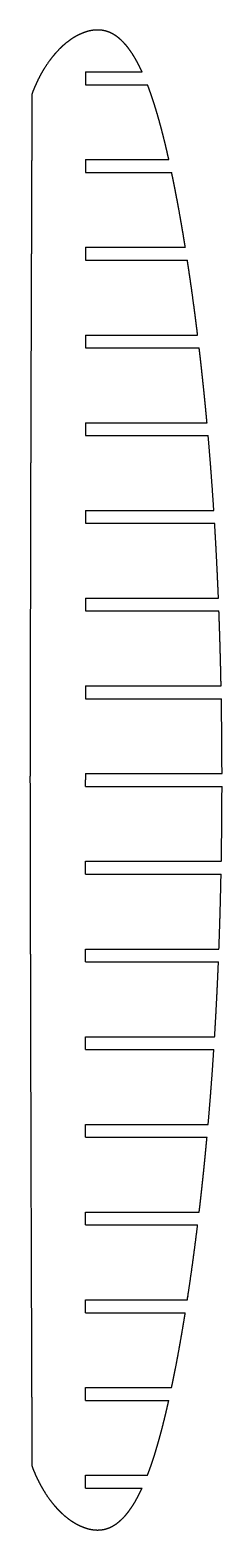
# Model space of a CAD drawing. Header units: metres. Extents: x 20 to 77, y -222 to 222.
import ezdxf

# ---------------------------------------------------------------- set-up
doc = ezdxf.new("R2010")
doc.units = ezdxf.units.M

msp = doc.modelspace()

# ---------------------------------------------------------------- linework, layer by layer
for p, q in [((36.09, 209.9, 1575), (52.87, 209.9, 1575)), ((36.09, 206.1, 1575), (54.47, 206.1, 1575)), ((36.09, 183.9, 1575), (60.79, 183.9, 1575)), ((36.09, 180.1, 1575), (61.61, 180.1, 1575)), ((36.09, 157.9, 1575), (65.68, 157.9, 1575)), ((36.09, 154.1, 1575), (66.27, 154.1, 1575)), ((36.09, 131.9, 1575), (69.33, 131.9, 1575)), ((36.09, 128.1, 1575), (69.78, 128.1, 1575)), ((36.09, 105.9, 1575), (72.11, 105.9, 1575)), ((36.09, 102.1, 1575), (72.45, 102.1, 1575)), ((36.09, 79.9, 1575), (74.13, 79.9, 1575)), ((36.09, 76.1, 1575), (74.37, 76.1, 1575)), ((36.09, 53.9, 1575), (75.5, 53.9, 1575)), ((36.09, 50.1, 1575), (75.64, 50.1, 1575)), ((36.09, 27.9, 1575), (76.28, 27.9, 1575)), ((36.09, 24.1, 1575), (76.35, 24.1, 1575)), ((36.09, 1.9, 1575), (76.55, 1.9, 1575)), ((36.09, -1.9, 1575), (76.55, -1.9, 1575)), ((36.09, -24.1, 1575), (76.35, -24.1, 1575)), ((36.09, -27.9, 1575), (76.28, -27.9, 1575)), ((36.09, -50.1, 1575), (75.65, -50.1, 1575)), ((36.09, -53.9, 1575), (75.5, -53.9, 1575)), ((36.09, -76.1, 1575), (74.37, -76.1, 1575)), ((36.09, -79.9, 1575), (74.13, -79.9, 1575)), ((36.09, -102.1, 1575), (72.45, -102.1, 1575)), ((36.09, -105.9, 1575), (72.11, -105.9, 1575)), ((36.09, -128.1, 1575), (69.78, -128.1, 1575)), ((36.09, -131.9, 1575), (69.33, -131.9, 1575)), ((36.09, -154.1, 1575), (66.27, -154.1, 1575)), ((36.09, -157.9, 1575), (65.67, -157.9, 1575)), ((36.09, -180.1, 1575), (61.6, -180.1, 1575)), ((36.09, -183.9, 1575), (60.78, -183.9, 1575)), ((36.09, -206.1, 1575), (54.46, -206.1, 1575)), ((36.09, -209.9, 1575), (52.86, -209.9, 1575))]:
    msp.add_line(p, q)
for points, knots in [([(52.87, 209.9, 1575), (52.81, 210.02, 1575), (52.75, 210.15, 1575), (52.7, 210.27, 1575), (52.64, 210.39, 1575), (52.58, 210.52, 1575), (52.52, 210.64, 1575), (52.46, 210.76, 1575), (52.11, 211.49, 1575), (51.81, 212.1, 1575), (51.49, 212.69, 1575), (51.17, 213.29, 1575), (50.83, 213.87, 1575), (50.48, 214.45, 1575), (50.12, 215.02, 1575), (49.45, 216.03, 1575), (49.14, 216.47, 1575), (48.82, 216.9, 1575), (48.5, 217.32, 1575), (48.16, 217.74, 1575), (47.8, 218.14, 1575), (47.44, 218.53, 1575), (46.71, 219.26, 1575), (46.34, 219.6, 1575), (45.97, 219.93, 1575), (45.58, 220.24, 1575), (45.17, 220.53, 1575), (44.76, 220.81, 1575), (44.33, 221.06, 1575), (43.6, 221.43, 1575), (43.31, 221.56, 1575), (43.02, 221.69, 1575), (42.72, 221.8, 1575), (42.42, 221.9, 1575), (42.12, 221.99, 1575), (41.81, 222.06, 1575), (41.07, 222.21, 1575), (40.64, 222.28, 1575), (40.2, 222.32, 1575), (39.76, 222.33, 1575), (39.32, 222.32, 1575), (38.89, 222.29, 1575), (38.45, 222.24, 1575), (37.88, 222.15, 1575), (37.74, 222.13, 1575), (37.61, 222.1, 1575), (37.47, 222.07, 1575), (37.33, 222.04, 1575), (37.2, 222.01, 1575), (37.06, 221.98, 1575), (36.77, 221.9, 1575), (36.61, 221.86, 1575), (36.45, 221.81, 1575), (36.3, 221.76, 1575), (36.14, 221.71, 1575), (35.99, 221.66, 1575), (35.83, 221.61, 1575), (34.98, 221.3, 1575), (34.29, 221.01, 1575), (33.62, 220.68, 1575), (32.97, 220.32, 1575), (32.34, 219.94, 1575), (31.72, 219.52, 1575), (31.12, 219.08, 1575), (29.69, 217.95, 1575), (28.88, 217.23, 1575), (28.11, 216.48, 1575), (27.37, 215.68, 1575), (26.67, 214.86, 1575), (25.99, 214.02, 1575), (25.35, 213.15, 1575), (24.04, 211.22, 1575), (23.37, 210.16, 1575), (22.75, 209.07, 1575), (22.17, 207.96, 1575), (21.62, 206.84, 1575), (21.11, 205.69, 1575), (20.64, 204.53, 1575), (20.2, 203.36, 1575)], [0, 0, 0, 0, 0, 0, 0, 0, 0, 0.023161, 0.023161, 0.023161, 0.023161, 0.023161, 0.023161, 0.023161, 0.138303, 0.138303, 0.138303, 0.138303, 0.138303, 0.138303, 0.138303, 0.229522, 0.229522, 0.229522, 0.229522, 0.229522, 0.229522, 0.229522, 0.314432, 0.314432, 0.314432, 0.314432, 0.314432, 0.314432, 0.314432, 0.368528, 0.368528, 0.368528, 0.368528, 0.368528, 0.368528, 0.368528, 0.443094, 0.443094, 0.443094, 0.443094, 0.443094, 0.443094, 0.443094, 0.466859, 0.466859, 0.466859, 0.466859, 0.466859, 0.466859, 0.466859, 0.494018, 0.494018, 0.494018, 0.494018, 0.494018, 0.494018, 0.494018, 0.616282, 0.616282, 0.616282, 0.616282, 0.616282, 0.616282, 0.616282, 0.794092, 0.794092, 0.794092, 0.794092, 0.794092, 0.794092, 0.794092, 1, 1, 1, 1, 1, 1, 1, 1, 1]), ([(60.79, 183.9, 1575), (60.43, 185.51, 1575), (60.06, 187.12, 1575), (59.68, 188.72, 1575), (59.29, 190.33, 1575), (58.88, 191.93, 1575), (58.46, 193.52, 1575), (58.02, 195.11, 1575), (57.42, 197.22, 1575), (57.27, 197.73, 1575), (57.12, 198.23, 1575), (56.98, 198.73, 1575), (56.83, 199.22, 1575), (56.68, 199.7, 1575), (56.53, 200.18, 1575), (56.27, 200.99, 1575), (56.16, 201.33, 1575), (56.05, 201.67, 1575), (55.93, 202.01, 1575), (55.82, 202.35, 1575), (55.71, 202.69, 1575), (55.59, 203.03, 1575), (55.35, 203.71, 1575), (55.23, 204.05, 1575), (55.11, 204.39, 1575), (54.98, 204.74, 1575), (54.86, 205.08, 1575), (54.73, 205.42, 1575), (54.6, 205.76, 1575), (54.47, 206.1, 1575)], [0, 0, 0, 0, 0, 0, 0, 0, 0, 0.554651, 0.554651, 0.554651, 0.554651, 0.554651, 0.554651, 0.554651, 0.735534, 0.735534, 0.735534, 0.735534, 0.735534, 0.735534, 0.735534, 0.86649, 0.86649, 0.86649, 0.86649, 0.86649, 0.86649, 0.86649, 1, 1, 1, 1, 1, 1, 1, 1, 1]), ([(20.2, 203.36, 1575), (20.2, 203.36, 1575), (20.2, 203.36, 1575), (20.2, 203.36, 1575), (20.2, 203.36, 1575), (20.2, 203.36, 1575), (20.2, 203.35, 1575), (20.2, 203.36, 1575), (20.2, 203.34, 1575), (20.2, 203.33, 1575), (20.2, 203.31, 1575), (20.2, 203.3, 1575), (20.2, 203.28, 1575), (20.2, 203.26, 1575), (20.2, 203.25, 1575), (20.2, 203.2, 1575), (20.2, 203.18, 1575), (20.2, 203.14, 1575), (20.2, 203.11, 1575), (20.2, 203.07, 1575), (20.2, 203.03, 1575), (20.2, 202.98, 1575), (20.2, 202.87, 1575), (20.2, 202.81, 1575), (20.2, 202.75, 1575), (20.2, 202.68, 1575), (20.2, 202.61, 1575), (20.2, 202.53, 1575), (20.2, 202.44, 1575), (20.2, 202.2, 1575), (20.2, 202.06, 1575), (20.2, 201.92, 1575), (20.2, 201.77, 1575), (20.19, 201.63, 1575), (20.19, 201.49, 1575), (20.19, 201.34, 1575), (20.19, 200.96, 1575), (20.19, 200.71, 1575), (20.19, 200.47, 1575), (20.19, 200.23, 1575), (20.19, 199.99, 1575), (20.19, 199.74, 1575), (20.19, 199.5, 1575), (20.18, 198.75, 1575), (20.18, 198.25, 1575), (20.18, 197.74, 1575), (20.18, 197.24, 1575), (20.18, 196.73, 1575), (20.17, 196.23, 1575), (20.17, 195.72, 1575), (20.17, 194.22, 1575), (20.16, 193.22, 1575), (20.16, 192.23, 1575), (20.16, 191.23, 1575), (20.15, 190.23, 1575), (20.15, 189.24, 1575), (20.15, 188.24, 1575), (20.14, 186.6, 1575), (20.14, 185.95, 1575), (20.13, 185.3, 1575), (20.13, 184.65, 1575), (20.13, 184.01, 1575), (20.13, 183.36, 1575), (20.12, 182.71, 1575), (20.12, 181.36, 1575), (20.12, 180.64, 1575), (20.11, 179.91, 1575), (20.11, 179.16, 1575), (20.11, 178.4, 1575), (20.11, 177.62, 1575), (20.1, 176.83, 1575), (20.09, 173.48, 1575), (20.08, 170.94, 1575), (20.07, 168.4, 1575), (20.06, 165.86, 1575), (20.05, 163.31, 1575), (20.04, 160.77, 1575), (20.04, 158.23, 1575), (20.01, 152.06, 1575), (20, 148.44, 1575), (19.99, 144.81, 1575), (19.98, 141.19, 1575), (19.96, 137.56, 1575), (19.95, 133.94, 1575), (19.94, 130.31, 1575), (19.92, 124.17, 1575), (19.91, 121.66, 1575), (19.91, 119.15, 1575), (19.9, 116.64, 1575), (19.89, 114.13, 1575), (19.88, 111.62, 1575), (19.88, 109.11, 1575), (19.86, 105.18, 1575), (19.86, 103.76, 1575), (19.86, 102.34, 1575), (19.85, 100.91, 1575), (19.85, 99.49, 1575), (19.84, 98.07, 1575), (19.84, 96.65, 1575), (19.82, 90.9, 1575), (19.81, 86.58, 1575), (19.8, 82.26, 1575), (19.79, 77.93, 1575), (19.78, 73.61, 1575), (19.77, 69.29, 1575), (19.76, 64.97, 1575), (19.75, 57.5, 1575), (19.74, 54.35, 1575), (19.73, 51.19, 1575), (19.73, 48.04, 1575), (19.72, 44.89, 1575), (19.71, 41.74, 1575), (19.71, 38.59, 1575), (19.7, 33.57, 1575), (19.69, 31.69, 1575), (19.69, 29.81, 1575), (19.69, 27.94, 1575), (19.68, 26.06, 1575), (19.68, 24.19, 1575), (19.67, 22.31, 1575), (19.67, 19.81, 1575), (19.67, 19.18, 1575), (19.67, 18.55, 1575), (19.67, 17.92, 1575), (19.67, 17.29, 1575), (19.66, 16.66, 1575), (19.66, 16.03, 1575), (19.66, 14.83, 1575), (19.66, 14.27, 1575), (19.66, 13.73, 1575), (19.66, 13.21, 1575), (19.66, 12.7, 1575), (19.66, 12.2, 1575), (19.65, 11.72, 1575), (19.65, 10.57, 1575), (19.65, 9.88, 1575), (19.65, 9.19, 1575), (19.65, 8.49, 1575), (19.65, 7.8, 1575), (19.65, 7.11, 1575), (19.64, 6.42, 1575), (19.64, 5.37, 1575), (19.64, 5.01, 1575), (19.64, 4.65, 1575), (19.64, 4.29, 1575), (19.64, 3.94, 1575), (19.64, 3.58, 1575), (19.64, 3.22, 1575), (19.64, 2.69, 1575), (19.64, 2.53, 1575), (19.64, 2.36, 1575), (19.64, 2.2, 1575), (19.64, 2.03, 1575), (19.64, 1.86, 1575), (19.64, 1.7, 1575), (19.64, 1.43, 1575), (19.64, 1.32, 1575), (19.64, 1.22, 1575), (19.63, 1.11, 1575), (19.63, 1.01, 1575), (19.63, 0.9, 1575), (19.63, 0.8, 1575), (19.63, 0.64, 1575), (19.63, 0.58, 1575), (19.63, 0.52, 1575), (19.63, 0.46, 1575), (19.63, 0.41, 1575), (19.63, 0.35, 1575), (19.63, 0.29, 1575), (19.63, 0.21, 1575), (19.63, 0.18, 1575), (19.63, 0.15, 1575), (19.63, 0.13, 1575), (19.63, 0.1, 1575), (19.63, 0.08, 1575), (19.63, 0.05, 1575), (19.63, 0.03, 1575), (19.63, 0.02, 1575), (19.63, 0.01, 1575), (19.63, 0.01, 1575), (19.63, 0, 1575), (19.63, 0, 1575), (19.63, 0, 1575), (19.63, 0, 1575), (19.63, 0, 1575), (19.63, 0, 1575), (19.63, 0, 1575), (19.63, 0, 1575), (19.63, 0, 1575), (19.63, -0.01, 1575), (19.63, -0.02, 1575), (19.63, -0.03, 1575), (19.63, -0.05, 1575), (19.63, -0.06, 1575), (19.63, -0.08, 1575), (19.63, -0.1, 1575), (19.63, -0.12, 1575), (19.63, -0.15, 1575), (19.63, -0.16, 1575), (19.63, -0.18, 1575), (19.63, -0.2, 1575), (19.63, -0.22, 1575), (19.63, -0.24, 1575), (19.63, -0.26, 1575), (19.63, -0.3, 1575), (19.63, -0.33, 1575), (19.63, -0.36, 1575), (19.63, -0.38, 1575), (19.63, -0.41, 1575), (19.63, -0.44, 1575), (19.63, -0.48, 1575), (19.63, -0.57, 1575), (19.63, -0.62, 1575), (19.63, -0.69, 1575), (19.63, -0.75, 1575), (19.63, -0.83, 1575), (19.63, -0.91, 1575), (19.63, -0.99, 1575), (19.64, -1.18, 1575), (19.64, -1.28, 1575), (19.64, -1.39, 1575), (19.64, -1.51, 1575), (19.64, -1.63, 1575), (19.64, -1.77, 1575), (19.64, -1.91, 1575), (19.64, -2.31, 1575), (19.64, -2.57, 1575), (19.64, -2.82, 1575), (19.64, -3.08, 1575), (19.64, -3.33, 1575), (19.64, -3.59, 1575), (19.64, -3.85, 1575), (19.64, -4.61, 1575), (19.64, -5.11, 1575), (19.64, -5.62, 1575), (19.64, -6.12, 1575), (19.65, -6.63, 1575), (19.65, -7.13, 1575), (19.65, -7.64, 1575), (19.65, -9.14, 1575), (19.65, -10.13, 1575), (19.65, -11.13, 1575), (19.66, -12.12, 1575), (19.66, -13.12, 1575), (19.66, -14.11, 1575), (19.66, -15.11, 1575), (19.66, -16.75, 1575), (19.67, -17.4, 1575), (19.67, -18.04, 1575), (19.67, -18.69, 1575), (19.67, -19.34, 1575), (19.67, -19.99, 1575), (19.67, -20.63, 1575), (19.67, -21.98, 1575), (19.68, -22.7, 1575), (19.68, -23.43, 1575), (19.68, -24.18, 1575), (19.68, -24.94, 1575), (19.68, -25.72, 1575), (19.68, -26.51, 1575), (19.69, -29.86, 1575), (19.69, -32.4, 1575), (19.7, -34.94, 1575), (19.7, -37.48, 1575), (19.71, -40.02, 1575), (19.71, -42.55, 1575), (19.72, -45.09, 1575), (19.73, -51.26, 1575), (19.74, -54.88, 1575), (19.75, -58.51, 1575), (19.76, -62.13, 1575), (19.76, -65.75, 1575), (19.77, -69.38, 1575), (19.78, -73, 1575), (19.8, -79.24, 1575), (19.8, -81.85, 1575), (19.81, -84.46, 1575), (19.81, -87.07, 1575), (19.82, -89.68, 1575), (19.83, -92.29, 1575), (19.84, -94.9, 1575), (19.85, -98.93, 1575), (19.85, -100.36, 1575), (19.85, -101.78, 1575), (19.86, -103.2, 1575), (19.86, -104.63, 1575), (19.87, -106.05, 1575), (19.87, -107.47, 1575), (19.89, -113.12, 1575), (19.9, -117.34, 1575), (19.91, -121.56, 1575), (19.93, -125.78, 1575), (19.94, -130, 1575), (19.95, -134.23, 1575), (19.97, -138.45, 1575), (19.99, -145.82, 1575), (20, -148.98, 1575), (20.01, -152.13, 1575), (20.02, -155.28, 1575), (20.04, -158.43, 1575), (20.05, -161.59, 1575), (20.06, -164.74, 1575), (20.08, -169.77, 1575), (20.08, -171.64, 1575), (20.09, -173.52, 1575), (20.1, -175.4, 1575), (20.1, -177.28, 1575), (20.11, -179.15, 1575), (20.12, -181.03, 1575), (20.13, -183.54, 1575), (20.13, -184.17, 1575), (20.13, -184.8, 1575), (20.13, -185.43, 1575), (20.14, -186.06, 1575), (20.14, -186.69, 1575), (20.14, -187.32, 1575), (20.15, -188.52, 1575), (20.15, -189.08, 1575), (20.15, -189.62, 1575), (20.15, -190.14, 1575), (20.15, -190.65, 1575), (20.16, -191.15, 1575), (20.16, -191.63, 1575), (20.16, -192.78, 1575), (20.16, -193.48, 1575), (20.17, -194.17, 1575), (20.17, -194.86, 1575), (20.17, -195.55, 1575), (20.17, -196.24, 1575), (20.18, -196.94, 1575), (20.18, -197.99, 1575), (20.18, -198.35, 1575), (20.18, -198.7, 1575), (20.19, -199.06, 1575), (20.19, -199.42, 1575), (20.19, -199.78, 1575), (20.19, -200.14, 1575), (20.19, -200.67, 1575), (20.19, -200.83, 1575), (20.19, -201, 1575), (20.19, -201.16, 1575), (20.19, -201.33, 1575), (20.19, -201.5, 1575), (20.2, -201.66, 1575), (20.2, -201.93, 1575), (20.2, -202.04, 1575), (20.2, -202.14, 1575), (20.2, -202.25, 1575), (20.2, -202.35, 1575), (20.2, -202.46, 1575), (20.2, -202.56, 1575), (20.2, -202.73, 1575), (20.2, -202.78, 1575), (20.2, -202.84, 1575), (20.2, -202.9, 1575), (20.2, -202.96, 1575), (20.2, -203.01, 1575), (20.2, -203.07, 1575), (20.2, -203.15, 1575), (20.2, -203.18, 1575), (20.2, -203.21, 1575), (20.2, -203.23, 1575), (20.2, -203.26, 1575), (20.2, -203.28, 1575), (20.2, -203.31, 1575), (20.2, -203.33, 1575), (20.2, -203.34, 1575), (20.2, -203.34, 1575), (20.2, -203.35, 1575), (20.2, -203.35, 1575), (20.2, -203.35, 1575), (20.2, -203.36, 1575), (20.2, -203.36, 1575), (20.2, -203.36, 1575), (20.2, -203.36, 1575), (20.2, -203.36, 1575), (20.2, -203.36, 1575), (20.2, -203.36, 1575), (20.2, -203.36, 1575), (20.2, -203.36, 1575)], [0, 0, 0, 0, 0, 0, 0, 0, 0, 0.002495, 0.002495, 0.002495, 0.002495, 0.002495, 0.002495, 0.002495, 0.005033, 0.005033, 0.005033, 0.005033, 0.005033, 0.005033, 0.005033, 0.008434, 0.008434, 0.008434, 0.008434, 0.008434, 0.008434, 0.008434, 0.011834, 0.011834, 0.011834, 0.011834, 0.011834, 0.011834, 0.011834, 0.017027, 0.017027, 0.017027, 0.017027, 0.017027, 0.017027, 0.017027, 0.025813, 0.025813, 0.025813, 0.025813, 0.025813, 0.025813, 0.025813, 0.044064, 0.044064, 0.044064, 0.044064, 0.044064, 0.044064, 0.044064, 0.08003, 0.08003, 0.08003, 0.08003, 0.08003, 0.08003, 0.08003, 0.103402, 0.103402, 0.103402, 0.103402, 0.103402, 0.103402, 0.103402, 0.128787, 0.128787, 0.128787, 0.128787, 0.128787, 0.128787, 0.128787, 0.208877, 0.208877, 0.208877, 0.208877, 0.208877, 0.208877, 0.208877, 0.323126, 0.323126, 0.323126, 0.323126, 0.323126, 0.323126, 0.323126, 0.402217, 0.402217, 0.402217, 0.402217, 0.402217, 0.402217, 0.402217, 0.44705, 0.44705, 0.44705, 0.44705, 0.44705, 0.44705, 0.44705, 0.583244, 0.583244, 0.583244, 0.583244, 0.583244, 0.583244, 0.583244, 0.682525, 0.682525, 0.682525, 0.682525, 0.682525, 0.682525, 0.682525, 0.741629, 0.741629, 0.741629, 0.741629, 0.741629, 0.741629, 0.741629, 0.761475, 0.761475, 0.761475, 0.761475, 0.761475, 0.761475, 0.761475, 0.779511, 0.779511, 0.779511, 0.779511, 0.779511, 0.779511, 0.779511, 0.806363, 0.806363, 0.806363, 0.806363, 0.806363, 0.806363, 0.806363, 0.820301, 0.820301, 0.820301, 0.820301, 0.820301, 0.820301, 0.820301, 0.826774, 0.826774, 0.826774, 0.826774, 0.826774, 0.826774, 0.826774, 0.830866, 0.830866, 0.830866, 0.830866, 0.830866, 0.830866, 0.830866, 0.833147, 0.833147, 0.833147, 0.833147, 0.833147, 0.833147, 0.833147, 0.834283, 0.834283, 0.834283, 0.834283, 0.834283, 0.834283, 0.834283, 0.834867, 0.834867, 0.834867, 0.834867, 0.834867, 0.834867, 0.834867, 0.835424, 0.835424, 0.835424, 0.835424, 0.835424, 0.835424, 0.835424, 0.836217, 0.836217, 0.836217, 0.836217, 0.836217, 0.836217, 0.836217, 0.836837, 0.836837, 0.836837, 0.836837, 0.836837, 0.836837, 0.836837, 0.837456, 0.837456, 0.837456, 0.837456, 0.837456, 0.837456, 0.837456, 0.838429, 0.838429, 0.838429, 0.838429, 0.838429, 0.838429, 0.838429, 0.839491, 0.839491, 0.839491, 0.839491, 0.839491, 0.839491, 0.839491, 0.841302, 0.841302, 0.841302, 0.841302, 0.841302, 0.841302, 0.841302, 0.844877, 0.844877, 0.844877, 0.844877, 0.844877, 0.844877, 0.844877, 0.851922, 0.851922, 0.851922, 0.851922, 0.851922, 0.851922, 0.851922, 0.8565, 0.8565, 0.8565, 0.8565, 0.8565, 0.8565, 0.8565, 0.861472, 0.861472, 0.861472, 0.861472, 0.861472, 0.861472, 0.861472, 0.877161, 0.877161, 0.877161, 0.877161, 0.877161, 0.877161, 0.877161, 0.899546, 0.899546, 0.899546, 0.899546, 0.899546, 0.899546, 0.899546, 0.915674, 0.915674, 0.915674, 0.915674, 0.915674, 0.915674, 0.915674, 0.924462, 0.924462, 0.924462, 0.924462, 0.924462, 0.924462, 0.924462, 0.950543, 0.950543, 0.950543, 0.950543, 0.950543, 0.950543, 0.950543, 0.970018, 0.970018, 0.970018, 0.970018, 0.970018, 0.970018, 0.970018, 0.981614, 0.981614, 0.981614, 0.981614, 0.981614, 0.981614, 0.981614, 0.985508, 0.985508, 0.985508, 0.985508, 0.985508, 0.985508, 0.985508, 0.989046, 0.989046, 0.989046, 0.989046, 0.989046, 0.989046, 0.989046, 0.994315, 0.994315, 0.994315, 0.994315, 0.994315, 0.994315, 0.994315, 0.997049, 0.997049, 0.997049, 0.997049, 0.997049, 0.997049, 0.997049, 0.998319, 0.998319, 0.998319, 0.998319, 0.998319, 0.998319, 0.998319, 0.999122, 0.999122, 0.999122, 0.999122, 0.999122, 0.999122, 0.999122, 0.99957, 0.99957, 0.99957, 0.99957, 0.99957, 0.99957, 0.99957, 0.999793, 0.999793, 0.999793, 0.999793, 0.999793, 0.999793, 0.999793, 0.999873, 0.999873, 0.999873, 0.999873, 0.999873, 0.999873, 0.999873, 1, 1, 1, 1, 1, 1, 1, 1, 1]), ([(65.68, 157.9, 1575), (65.48, 159.12, 1575), (65.28, 160.34, 1575), (65.08, 161.56, 1575), (64.88, 162.77, 1575), (64.67, 163.99, 1575), (64.46, 165.21, 1575), (64.24, 166.43, 1575), (63.75, 169.2, 1575), (63.46, 170.76, 1575), (63.17, 172.32, 1575), (62.87, 173.88, 1575), (62.57, 175.44, 1575), (62.26, 176.99, 1575), (61.94, 178.55, 1575), (61.61, 180.1, 1575)], [0, 0, 0, 0, 0, 0, 0, 0, 0, 0.43772, 0.43772, 0.43772, 0.43772, 0.43772, 0.43772, 0.43772, 1, 1, 1, 1, 1, 1, 1, 1, 1]), ([(69.33, 131.9, 1575), (69.16, 133.25, 1575), (68.99, 134.6, 1575), (68.82, 135.94, 1575), (68.65, 137.29, 1575), (68.47, 138.64, 1575), (68.3, 139.98, 1575), (68.11, 141.33, 1575), (67.74, 144.11, 1575), (67.54, 145.54, 1575), (67.33, 146.96, 1575), (67.13, 148.39, 1575), (66.92, 149.82, 1575), (66.71, 151.25, 1575), (66.49, 152.67, 1575), (66.27, 154.1, 1575)], [0, 0, 0, 0, 0, 0, 0, 0, 0, 0.484895, 0.484895, 0.484895, 0.484895, 0.484895, 0.484895, 0.484895, 1, 1, 1, 1, 1, 1, 1, 1, 1]), ([(72.11, 105.9, 1575), (72.08, 106.15, 1575), (72.06, 106.4, 1575), (72.04, 106.65, 1575), (72.01, 106.9, 1575), (71.99, 107.15, 1575), (71.97, 107.4, 1575), (71.94, 107.65, 1575), (71.83, 108.85, 1575), (71.74, 109.81, 1575), (71.65, 110.76, 1575), (71.56, 111.71, 1575), (71.46, 112.65, 1575), (71.37, 113.6, 1575), (71.27, 114.55, 1575), (71.01, 117.08, 1575), (70.84, 118.65, 1575), (70.68, 120.23, 1575), (70.5, 121.8, 1575), (70.33, 123.38, 1575), (70.15, 124.95, 1575), (69.97, 126.53, 1575), (69.78, 128.1, 1575)], [0, 0, 0, 0, 0, 0, 0, 0, 0, 0.090198, 0.090198, 0.090198, 0.090198, 0.090198, 0.090198, 0.090198, 0.432267, 0.432267, 0.432267, 0.432267, 0.432267, 0.432267, 0.432267, 1, 1, 1, 1, 1, 1, 1, 1, 1]), ([(76.28, 27.9, 1575), (76.24, 29.8, 1575), (76.2, 31.7, 1575), (76.16, 33.61, 1575), (76.11, 35.51, 1575), (76.06, 37.41, 1575), (76, 39.31, 1575), (75.95, 41.21, 1575), (75.86, 43.99, 1575), (75.83, 44.86, 1575), (75.8, 45.73, 1575), (75.77, 46.61, 1575), (75.74, 47.48, 1575), (75.71, 48.35, 1575), (75.68, 49.23, 1575), (75.64, 50.1, 1575)], [0, 0, 0, 0, 0, 0, 0, 0, 0, 0.685242, 0.685242, 0.685242, 0.685242, 0.685242, 0.685242, 0.685242, 1, 1, 1, 1, 1, 1, 1, 1, 1]), ([(69.78, -128.1, 1575), (69.95, -126.7, 1575), (70.11, -125.3, 1575), (70.27, -123.9, 1575), (70.43, -122.51, 1575), (70.58, -121.11, 1575), (70.73, -119.71, 1575), (70.88, -118.31, 1575), (71.12, -116.04, 1575), (71.21, -115.17, 1575), (71.3, -114.3, 1575), (71.38, -113.43, 1575), (71.47, -112.56, 1575), (71.56, -111.69, 1575), (71.64, -110.82, 1575), (71.77, -109.44, 1575), (71.82, -108.94, 1575), (71.87, -108.43, 1575), (71.92, -107.92, 1575), (71.97, -107.42, 1575), (72.01, -106.91, 1575), (72.06, -106.41, 1575), (72.11, -105.9, 1575)], [0, 0, 0, 0, 0, 0, 0, 0, 0, 0.505386, 0.505386, 0.505386, 0.505386, 0.505386, 0.505386, 0.505386, 0.81837, 0.81837, 0.81837, 0.81837, 0.81837, 0.81837, 0.81837, 1, 1, 1, 1, 1, 1, 1, 1, 1]), ([(66.27, -154.1, 1575), (66.29, -153.95, 1575), (66.32, -153.79, 1575), (66.34, -153.64, 1575), (66.36, -153.48, 1575), (66.39, -153.33, 1575), (66.41, -153.18, 1575), (66.43, -153.02, 1575), (66.86, -150.25, 1575), (67.24, -147.63, 1575), (67.61, -145.02, 1575), (67.98, -142.4, 1575), (68.33, -139.77, 1575), (68.67, -137.15, 1575), (69, -134.53, 1575), (69.33, -131.9, 1575)], [0, 0, 0, 0, 0, 0, 0, 0, 0, 0.055669, 0.055669, 0.055669, 0.055669, 0.055669, 0.055669, 0.055669, 1, 1, 1, 1, 1, 1, 1, 1, 1]), ([(61.6, -180.1, 1575), (61.77, -179.31, 1575), (61.93, -178.53, 1575), (62.09, -177.74, 1575), (62.25, -176.95, 1575), (62.41, -176.16, 1575), (62.57, -175.38, 1575), (62.72, -174.59, 1575), (63.26, -171.82, 1575), (63.63, -169.83, 1575), (63.99, -167.85, 1575), (64.34, -165.86, 1575), (64.69, -163.87, 1575), (65.02, -161.88, 1575), (65.35, -159.89, 1575), (65.67, -157.9, 1575)], [0, 0, 0, 0, 0, 0, 0, 0, 0, 0.284824, 0.284824, 0.284824, 0.284824, 0.284824, 0.284824, 0.284824, 1, 1, 1, 1, 1, 1, 1, 1, 1]), ([(54.46, -206.1, 1575), (54.53, -205.9, 1575), (54.61, -205.71, 1575), (54.68, -205.51, 1575), (54.76, -205.3, 1575), (54.84, -205.1, 1575), (54.91, -204.9, 1575), (54.99, -204.69, 1575), (55.18, -204.17, 1575), (55.29, -203.85, 1575), (55.41, -203.53, 1575), (55.52, -203.2, 1575), (55.63, -202.87, 1575), (55.75, -202.54, 1575), (55.86, -202.2, 1575), (56.17, -201.26, 1575), (56.37, -200.66, 1575), (56.56, -200.06, 1575), (56.75, -199.45, 1575), (56.93, -198.84, 1575), (57.11, -198.24, 1575), (57.29, -197.63, 1575), (57.65, -196.38, 1575), (57.84, -195.73, 1575), (58.02, -195.06, 1575), (58.21, -194.39, 1575), (58.39, -193.71, 1575), (58.57, -193.02, 1575), (58.76, -192.32, 1575), (59.18, -190.65, 1575), (59.43, -189.69, 1575), (59.66, -188.72, 1575), (59.89, -187.76, 1575), (60.12, -186.8, 1575), (60.34, -185.83, 1575), (60.56, -184.87, 1575), (60.78, -183.9, 1575)], [0, 0, 0, 0, 0, 0, 0, 0, 0, 0.085027, 0.085027, 0.085027, 0.085027, 0.085027, 0.085027, 0.085027, 0.213199, 0.213199, 0.213199, 0.213199, 0.213199, 0.213199, 0.213199, 0.439411, 0.439411, 0.439411, 0.439411, 0.439411, 0.439411, 0.439411, 0.677943, 0.677943, 0.677943, 0.677943, 0.677943, 0.677943, 0.677943, 1, 1, 1, 1, 1, 1, 1, 1, 1]), ([(20.2, -203.36, 1575), (20.63, -204.52, 1575), (21.1, -205.66, 1575), (21.6, -206.79, 1575), (22.14, -207.9, 1575), (22.71, -209, 1575), (23.32, -210.07, 1575), (23.98, -211.12, 1575), (25.28, -213.04, 1575), (25.91, -213.91, 1575), (26.58, -214.77, 1575), (27.29, -215.59, 1575), (28.02, -216.39, 1575), (28.8, -217.15, 1575), (29.6, -217.87, 1575), (31.01, -219, 1575), (31.59, -219.43, 1575), (32.19, -219.84, 1575), (32.81, -220.23, 1575), (33.44, -220.58, 1575), (34.08, -220.91, 1575), (34.75, -221.2, 1575), (35.65, -221.55, 1575), (35.89, -221.63, 1575), (36.12, -221.71, 1575), (36.35, -221.79, 1575), (36.59, -221.86, 1575), (36.82, -221.92, 1575), (37.06, -221.98, 1575), (37.53, -222.09, 1575), (37.76, -222.13, 1575), (38, -222.18, 1575), (38.23, -222.21, 1575), (38.47, -222.24, 1575), (38.7, -222.27, 1575), (38.94, -222.29, 1575), (39.79, -222.33, 1575), (40.41, -222.32, 1575), (41.03, -222.26, 1575), (41.64, -222.15, 1575), (42.24, -221.99, 1575), (42.82, -221.78, 1575), (43.39, -221.54, 1575), (44.43, -221, 1575), (44.91, -220.71, 1575), (45.37, -220.39, 1575), (45.81, -220.06, 1575), (46.24, -219.7, 1575), (46.65, -219.32, 1575), (47.05, -218.93, 1575), (47.91, -218.01, 1575), (48.37, -217.48, 1575), (48.81, -216.93, 1575), (49.23, -216.36, 1575), (49.63, -215.78, 1575), (50.01, -215.2, 1575), (50.38, -214.6, 1575), (51.03, -213.5, 1575), (51.32, -212.99, 1575), (51.59, -212.49, 1575), (51.86, -211.98, 1575), (52.12, -211.46, 1575), (52.37, -210.94, 1575), (52.62, -210.42, 1575), (52.86, -209.9, 1575)], [0, 0, 0, 0, 0, 0, 0, 0, 0, 0.0228526, 0.0228526, 0.0228526, 0.0228526, 0.0228526, 0.0228526, 0.0228526, 0.0428963, 0.0428963, 0.0428963, 0.0428963, 0.0428963, 0.0428963, 0.0428963, 0.0562933, 0.0562933, 0.0562933, 0.0562933, 0.0562933, 0.0562933, 0.0562933, 0.0608965, 0.0608965, 0.0608965, 0.0608965, 0.0608965, 0.0608965, 0.0608965, 0.0654997, 0.0654997, 0.0654997, 0.0654997, 0.0654997, 0.0654997, 0.0654997, 0.0774634, 0.0774634, 0.0774634, 0.0774634, 0.0774634, 0.0774634, 0.0774634, 0.0882821, 0.0882821, 0.0882821, 0.0882821, 0.0882821, 0.0882821, 0.0882821, 0.1019262, 0.1019262, 0.1019262, 0.1019262, 0.1019262, 0.1019262, 0.1019262, 0.1131168, 0.1131168, 0.1131168, 0.1131168, 0.1131168, 0.1131168, 0.1131168, 0.1131168, 0.1131168])]:
    msp.add_open_spline(points, degree=8, knots=knots)
for points, degree in [([(36.09, 209.9, 1575), (36.09, 206.1, 1575)], 1), ([(36.09, 183.9, 1575), (36.09, 180.1, 1575)], 1), ([(36.09, 157.9, 1575), (36.09, 154.1, 1575)], 1), ([(36.09, 131.9, 1575), (36.09, 128.1, 1575)], 1), ([(36.09, 105.9, 1575), (36.09, 102.1, 1575)], 1), ([(74.13, 79.9, 1575), (73.95, 82.68, 1575), (73.76, 85.45, 1575), (73.57, 88.23, 1575), (73.36, 91.01, 1575), (73.15, 93.78, 1575), (72.92, 96.55, 1575), (72.69, 99.33, 1575), (72.45, 102.1, 1575)], 8), ([(36.09, 79.9, 1575), (36.09, 76.1, 1575)], 1), ([(75.5, 53.9, 1575), (75.38, 56.68, 1575), (75.26, 59.45, 1575), (75.13, 62.23, 1575), (75, 65, 1575), (74.85, 67.78, 1575), (74.7, 70.55, 1575), (74.54, 73.33, 1575), (74.37, 76.1, 1575)], 8), ([(36.09, 53.9, 1575), (36.09, 50.1, 1575)], 1), ([(36.09, 27.9, 1575), (36.09, 24.1, 1575)], 1), ([(76.55, 1.9, 1575), (76.55, 4.68, 1575), (76.54, 7.45, 1575), (76.52, 10.23, 1575), (76.5, 13, 1575), (76.47, 15.78, 1575), (76.44, 18.55, 1575), (76.4, 21.33, 1575), (76.35, 24.1, 1575)], 8), ([(36.09, 1.9, 1575), (36.09, 0, 1575)], 1), ([(36.09, -1.9, 1575), (36.09, 0, 1575)], 1), ([(76.35, -24.1, 1575), (76.4, -21.33, 1575), (76.44, -18.55, 1575), (76.47, -15.78, 1575), (76.5, -13, 1575), (76.52, -10.23, 1575), (76.54, -7.45, 1575), (76.55, -4.68, 1575), (76.55, -1.9, 1575)], 8), ([(36.09, -27.9, 1575), (36.09, -24.1, 1575)], 1), ([(75.65, -50.1, 1575), (75.75, -47.33, 1575), (75.85, -44.55, 1575), (75.94, -41.78, 1575), (76.02, -39, 1575), (76.09, -36.23, 1575), (76.16, -33.45, 1575), (76.22, -30.68, 1575), (76.28, -27.9, 1575)], 8), ([(36.09, -53.9, 1575), (36.09, -50.1, 1575)], 1), ([(74.37, -76.1, 1575), (74.54, -73.33, 1575), (74.7, -70.55, 1575), (74.85, -67.78, 1575), (75, -65, 1575), (75.14, -62.23, 1575), (75.26, -59.45, 1575), (75.38, -56.68, 1575), (75.5, -53.9, 1575)], 8), ([(36.09, -79.9, 1575), (36.09, -76.1, 1575)], 1), ([(72.45, -102.1, 1575), (72.69, -99.33, 1575), (72.92, -96.55, 1575), (73.15, -93.78, 1575), (73.36, -91.01, 1575), (73.57, -88.23, 1575), (73.77, -85.45, 1575), (73.95, -82.68, 1575), (74.13, -79.9, 1575)], 8), ([(36.09, -105.9, 1575), (36.09, -102.1, 1575)], 1), ([(36.09, -131.9, 1575), (36.09, -128.1, 1575)], 1), ([(36.09, -157.9, 1575), (36.09, -154.1, 1575)], 1), ([(36.09, -183.9, 1575), (36.09, -180.1, 1575)], 1), ([(36.09, -209.9, 1575), (36.09, -206.1, 1575)], 1)]:
    msp.add_open_spline(points, degree=degree)

doc.saveas('drawing.dxf')
